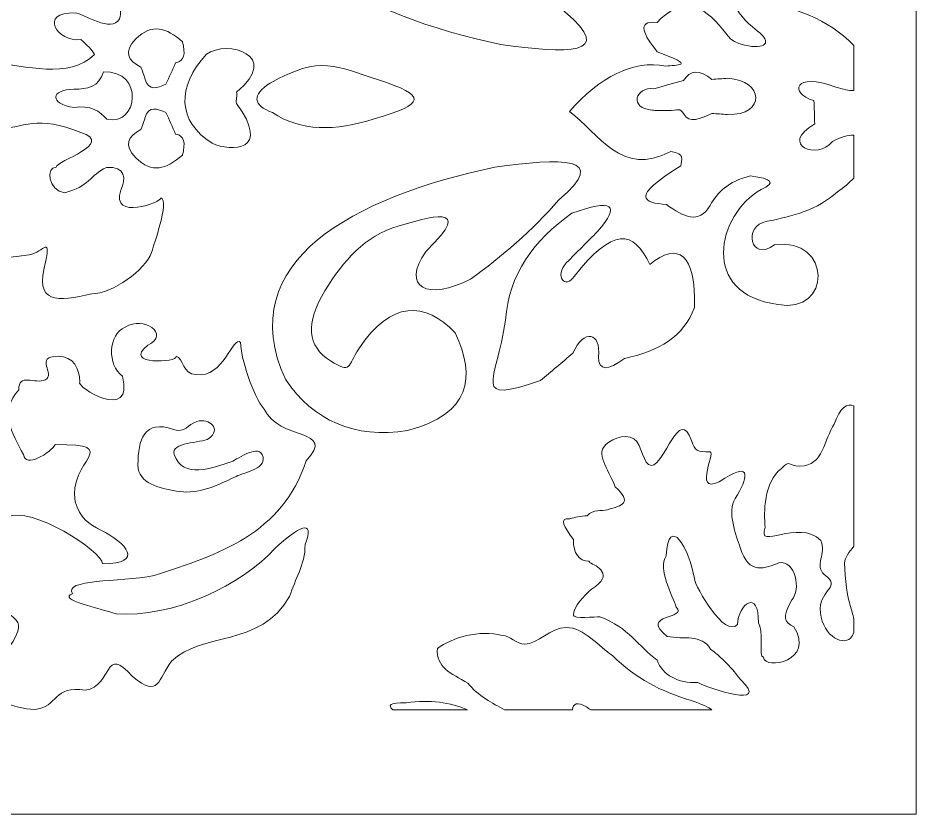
# Model space of a CAD drawing. Header units: centimetres. Extents: x -16.82 to -11.54, y -9 to -0.14.
# Drawn here: x -13.577 to -11.538, y -9 to -7.193 of the extents above; entities that cross this region are included whole.
import ezdxf

# ---------------------------------------------------------------- set-up
doc = ezdxf.new("R2010")
doc.units = ezdxf.units.CM
doc.header["$MEASUREMENT"] = 0
doc.layers.add('layer 1', color=7, linetype='Continuous')

msp = doc.modelspace()

# ---------------------------------------------------------------- linework, layer by layer
at = {"layer": 'layer 1', "color": 250, "lineweight": 13}
for points, knots in [([(-11.53784, -8.81464), (-11.53784, -8.81464), (-11.53784, -9.00021), (-11.53784, -9.00021), (-11.53784, -9.00021), (-11.53784, -9.00021), (-16.82232, -9.00021), (-16.82232, -9.00021), (-16.82232, -9.00021), (-16.82232, -9.00021), (-16.82232, -0.14427), (-16.82232, -0.14427), (-16.82232, -0.14427), (-16.82232, -0.14427), (-11.53784, -0.14427), (-11.53784, -0.14427), (-11.53784, -0.14427), (-11.53784, -0.14427), (-11.53784, -8.81464), (-11.53784, -8.81464)], [0, 0, 0, 0, 0.1666667, 0.1666667, 0.1666667, 0.1666667, 0.3333333, 0.3333333, 0.3333333, 0.3333333, 0.5, 0.5, 0.5, 0.5, 0.6666667, 0.6666667, 0.6666667, 0.6666667, 1, 1, 1, 1]), ([(-12.48093, -7.25333), (-12.79809, -7.18617), (-13.07888, -7.03994), (-12.95655, -6.77162), (-12.95655, -6.77162), (-12.89181, -6.67722), (-12.80021, -6.63664), (-12.67911, -6.65516), (-12.67911, -6.65516), (-12.53595, -6.69353), (-12.52363, -6.77559), (-12.57077, -6.87749), (-12.57077, -6.87749), (-12.63911, -6.94851), (-12.71684, -6.95114), (-12.78985, -6.84114), (-12.78985, -6.84114), (-12.81571, -6.80219), (-12.80548, -6.78291), (-12.85373, -6.81331), (-12.85373, -6.81331), (-12.9073, -6.84707), (-12.91173, -6.89851), (-12.86671, -6.97277), (-12.86671, -6.97277), (-12.82523, -7.04072), (-12.77559, -7.09745), (-12.70078, -7.1195), (-12.70078, -7.1195), (-12.63469, -7.13897), (-12.52038, -7.17391), (-12.63683, -7.06276), (-12.63683, -7.06276), (-12.69582, -6.97851), (-12.6325, -6.94991), (-12.53614, -6.9991), (-12.53614, -6.9991), (-12.46502, -7.05062), (-12.39504, -7.1093), (-12.3356, -7.17922), (-12.3356, -7.17922), (-12.21604, -7.27921), (-12.33169, -7.27379), (-12.48093, -7.25333)], [0, 0, 0, 0, 0.0833333, 0.0833333, 0.0833333, 0.0833333, 0.1666667, 0.1666667, 0.1666667, 0.1666667, 0.25, 0.25, 0.25, 0.25, 0.3333333, 0.3333333, 0.3333333, 0.3333333, 0.4166667, 0.4166667, 0.4166667, 0.4166667, 0.5, 0.5, 0.5, 0.5, 0.5833333, 0.5833333, 0.5833333, 0.5833333, 0.6666667, 0.6666667, 0.6666667, 0.6666667, 0.75, 0.75, 0.75, 0.75, 0.8333333, 0.8333333, 0.8333333, 0.8333333, 1, 1, 1, 1]), ([(-13.63063, -7.29475), (-13.56411, -7.30047), (-13.45975, -7.33371), (-13.40349, -7.27573), (-13.40349, -7.27573), (-13.40858, -7.26595), (-13.42062, -7.25394), (-13.43411, -7.24175), (-13.43411, -7.24175), (-13.48836, -7.25078), (-13.53141, -7.17748), (-13.44684, -7.18183), (-13.44684, -7.18183), (-13.42934, -7.18183), (-13.36413, -7.22969), (-13.34663, -7.19489), (-13.34663, -7.19489), (-13.3357, -7.17095), (-13.36552, -7.1231), (-13.3196, -7.1231), (-13.3196, -7.1231), (-13.29554, -7.1231), (-13.24087, -7.14702), (-13.24087, -7.12527), (-13.24087, -7.12527), (-13.24087, -7.06436), (-13.31741, -6.96864), (-13.36334, -6.93818), (-13.36334, -6.93818), (-13.40052, -6.91425), (-13.51424, -6.90555), (-13.51424, -6.96429), (-13.51424, -6.96429), (-13.51424, -7.0339), (-13.55142, -7.01867), (-13.61921, -7.01867), (-13.61921, -7.01867), (-13.65639, -7.01867), (-13.62796, -7.06), (-13.61703, -7.07524), (-13.61703, -7.07524), (-13.57985, -7.12962), (-13.66295, -7.14267), (-13.71107, -7.1579), (-13.71107, -7.1579), (-13.74387, -7.16878), (-13.64764, -7.24492), (-13.71763, -7.27973), (-13.71763, -7.27973), (-13.76355, -7.30148), (-13.78324, -7.32324), (-13.81823, -7.35805), (-13.81823, -7.35805), (-13.85322, -7.39285), (-13.75699, -7.44506), (-13.73512, -7.45594), (-13.73512, -7.45594), (-13.6892, -7.4777), (-13.67608, -7.49728), (-13.70888, -7.54731), (-13.70888, -7.54731), (-13.73075, -7.58212), (-13.66733, -7.63433), (-13.6389, -7.63433), (-13.6389, -7.63433), (-13.5755, -7.65861), (-13.73881, -7.76036), (-13.55798, -7.73123), (-13.55798, -7.73123), (-13.52299, -7.73123), (-13.50112, -7.68219), (-13.51424, -7.74745), (-13.51424, -7.74745), (-13.54188, -7.84225), (-13.48687, -7.83823), (-13.40927, -7.81924), (-13.40927, -7.81924), (-13.36334, -7.81924), (-13.28679, -7.76486), (-13.27367, -7.7257), (-13.27367, -7.7257), (-13.2693, -7.70829), (-13.2327, -7.60979), (-13.25238, -7.60109), (-13.25238, -7.60109), (-13.24913, -7.61165), (-13.36708, -7.65415), (-13.34366, -7.5843), (-13.34366, -7.5843), (-13.33052, -7.55862), (-13.33251, -7.52879), (-13.37625, -7.5323), (-13.37625, -7.5323), (-13.41342, -7.5497), (-13.41622, -7.57677), (-13.4709, -7.58982), (-13.4709, -7.58982), (-13.50935, -7.58522), (-13.51418, -7.53022), (-13.49018, -7.53208), (-13.49018, -7.53208), (-13.49018, -7.51685), (-13.35559, -7.47909), (-13.43433, -7.45298), (-13.43433, -7.45298), (-13.53419, -7.41354), (-13.56123, -7.44117), (-13.63015, -7.44724), (-13.63015, -7.44724), (-13.722, -7.44724), (-13.68203, -7.29475), (-13.63063, -7.29475)], [0, 0, 0, 0, 0.0344828, 0.0344828, 0.0344828, 0.0344828, 0.0689655, 0.0689655, 0.0689655, 0.0689655, 0.1034483, 0.1034483, 0.1034483, 0.1034483, 0.137931, 0.137931, 0.137931, 0.137931, 0.1724138, 0.1724138, 0.1724138, 0.1724138, 0.2068966, 0.2068966, 0.2068966, 0.2068966, 0.2413793, 0.2413793, 0.2413793, 0.2413793, 0.2758621, 0.2758621, 0.2758621, 0.2758621, 0.3103448, 0.3103448, 0.3103448, 0.3103448, 0.3448276, 0.3448276, 0.3448276, 0.3448276, 0.3793103, 0.3793103, 0.3793103, 0.3793103, 0.4137931, 0.4137931, 0.4137931, 0.4137931, 0.4482759, 0.4482759, 0.4482759, 0.4482759, 0.4827586, 0.4827586, 0.4827586, 0.4827586, 0.5172414, 0.5172414, 0.5172414, 0.5172414, 0.5517241, 0.5517241, 0.5517241, 0.5517241, 0.5862069, 0.5862069, 0.5862069, 0.5862069, 0.6206897, 0.6206897, 0.6206897, 0.6206897, 0.6551724, 0.6551724, 0.6551724, 0.6551724, 0.6896552, 0.6896552, 0.6896552, 0.6896552, 0.7241379, 0.7241379, 0.7241379, 0.7241379, 0.7586207, 0.7586207, 0.7586207, 0.7586207, 0.7931034, 0.7931034, 0.7931034, 0.7931034, 0.8275862, 0.8275862, 0.8275862, 0.8275862, 0.862069, 0.862069, 0.862069, 0.862069, 0.8965517, 0.8965517, 0.8965517, 0.8965517, 0.9310345, 0.9310345, 0.9310345, 0.9310345, 1, 1, 1, 1]), ([(-12.32501, -7.40514), (-12.25501, -7.32685), (-12.18031, -7.28774), (-12.10632, -7.30227), (-12.10632, -7.30227), (-12.08351, -7.29934), (-12.03157, -7.30426), (-12.12533, -7.26989), (-12.12533, -7.26989), (-12.1554, -7.23182), (-12.17544, -7.19903), (-12.12533, -7.20322), (-12.12533, -7.20322), (-12.10251, -7.17713), (-12.06739, -7.16106), (-12.05687, -7.16703), (-12.05687, -7.16703), (-12.04214, -7.16099), (-12.01693, -7.17689), (-11.99373, -7.19994), (-11.99373, -7.19994), (-11.96606, -7.22745), (-11.96647, -7.24616), (-11.92672, -7.2549), (-11.92672, -7.2549), (-11.87993, -7.26518), (-11.8628, -7.25025), (-11.8984, -7.22207), (-11.8984, -7.22207), (-11.9283, -7.19841), (-11.94069, -7.18475), (-11.95759, -7.1477), (-11.95759, -7.1477), (-12.00281, -7.0486), (-11.94172, -7.00788), (-11.8705, -6.97273), (-11.8705, -6.97273), (-11.75278, -6.94593), (-11.71307, -7.10359), (-11.8629, -7.11179), (-11.8629, -7.11179), (-11.90018, -7.06905), (-11.93303, -7.12621), (-11.89523, -7.15941), (-11.89523, -7.15941), (-11.81377, -7.16783), (-11.73932, -7.19379), (-11.67919, -7.25562), (-11.67919, -7.25562), (-11.67919, -7.25562), (-11.67919, -7.35771), (-11.67919, -7.35771), (-11.67919, -7.35771), (-11.69005, -7.35815), (-11.70374, -7.35555), (-11.72027, -7.3499), (-11.72027, -7.3499), (-11.81459, -7.31361), (-11.82702, -7.36505), (-11.76971, -7.38038), (-11.76971, -7.38038), (-11.76908, -7.39815), (-11.76845, -7.41593), (-11.76781, -7.43371), (-11.76781, -7.43371), (-11.85124, -7.48185), (-11.76033, -7.51694), (-11.72788, -7.47339), (-11.72788, -7.47339), (-11.70842, -7.46318), (-11.69205, -7.45887), (-11.67919, -7.45908), (-11.67919, -7.45908), (-11.67919, -7.45908), (-11.67919, -7.55655), (-11.67919, -7.55655), (-11.67919, -7.55655), (-11.68918, -7.56713), (-11.70156, -7.57777), (-11.71647, -7.58801), (-11.71647, -7.58801), (-11.76181, -7.62872), (-11.81822, -7.64354), (-11.87621, -7.65468), (-11.87621, -7.65468), (-11.93274, -7.66428), (-11.91282, -7.74938), (-11.8591, -7.70802), (-11.8591, -7.70802), (-11.72806, -7.6896), (-11.72952, -7.86806), (-11.85149, -7.84326), (-11.85149, -7.84326), (-12.02929, -7.82089), (-11.99016, -7.63967), (-11.88952, -7.58229), (-11.88952, -7.58229), (-11.85573, -7.56792), (-11.86397, -7.55776), (-11.91424, -7.55182), (-11.91424, -7.55182), (-11.96467, -7.56402), (-11.98878, -7.5894), (-12.00553, -7.61849), (-12.00553, -7.61849), (-12.03058, -7.66275), (-12.06671, -7.64416), (-12.10441, -7.61658), (-12.10441, -7.61658), (-12.15693, -7.61273), (-12.18835, -7.60043), (-12.07209, -7.52896), (-12.07209, -7.52896), (-12.07072, -7.51591), (-12.06041, -7.50063), (-12.09491, -7.49658), (-12.09491, -7.49658), (-12.20788, -7.55489), (-12.25668, -7.45611), (-12.32501, -7.40514)], [0, 0, 0, 0, 0.0322581, 0.0322581, 0.0322581, 0.0322581, 0.0645161, 0.0645161, 0.0645161, 0.0645161, 0.0967742, 0.0967742, 0.0967742, 0.0967742, 0.1290323, 0.1290323, 0.1290323, 0.1290323, 0.1612903, 0.1612903, 0.1612903, 0.1612903, 0.1935484, 0.1935484, 0.1935484, 0.1935484, 0.2258065, 0.2258065, 0.2258065, 0.2258065, 0.2580645, 0.2580645, 0.2580645, 0.2580645, 0.2903226, 0.2903226, 0.2903226, 0.2903226, 0.3225806, 0.3225806, 0.3225806, 0.3225806, 0.3548387, 0.3548387, 0.3548387, 0.3548387, 0.3870968, 0.3870968, 0.3870968, 0.3870968, 0.4193548, 0.4193548, 0.4193548, 0.4193548, 0.4516129, 0.4516129, 0.4516129, 0.4516129, 0.483871, 0.483871, 0.483871, 0.483871, 0.516129, 0.516129, 0.516129, 0.516129, 0.5483871, 0.5483871, 0.5483871, 0.5483871, 0.5806452, 0.5806452, 0.5806452, 0.5806452, 0.6129032, 0.6129032, 0.6129032, 0.6129032, 0.6451613, 0.6451613, 0.6451613, 0.6451613, 0.6774194, 0.6774194, 0.6774194, 0.6774194, 0.7096774, 0.7096774, 0.7096774, 0.7096774, 0.7419355, 0.7419355, 0.7419355, 0.7419355, 0.7741935, 0.7741935, 0.7741935, 0.7741935, 0.8064516, 0.8064516, 0.8064516, 0.8064516, 0.8387097, 0.8387097, 0.8387097, 0.8387097, 0.8709677, 0.8709677, 0.8709677, 0.8709677, 0.9032258, 0.9032258, 0.9032258, 0.9032258, 0.9354839, 0.9354839, 0.9354839, 0.9354839, 1, 1, 1, 1]), ([(-13.29781, -7.30502), (-13.32731, -7.28961), (-13.3385, -7.26991), (-13.30944, -7.24077), (-13.30944, -7.24077), (-13.27241, -7.20437), (-13.24055, -7.21507), (-13.20352, -7.2472), (-13.20352, -7.2472), (-13.19663, -7.27504), (-13.19836, -7.29089), (-13.21902, -7.29474), (-13.21902, -7.29474), (-13.22634, -7.31101), (-13.23366, -7.32729), (-13.24098, -7.34356), (-13.24098, -7.34356), (-13.2602, -7.3513), (-13.28009, -7.36143), (-13.28877, -7.33072), (-13.28877, -7.33072), (-13.28877, -7.33072), (-13.29652, -7.30759), (-13.29781, -7.30502)], [0, 0, 0, 0, 0.1428571, 0.1428571, 0.1428571, 0.1428571, 0.2857143, 0.2857143, 0.2857143, 0.2857143, 0.4285714, 0.4285714, 0.4285714, 0.4285714, 0.5714286, 0.5714286, 0.5714286, 0.5714286, 0.7142857, 0.7142857, 0.7142857, 0.7142857, 1, 1, 1, 1]), ([(-13.08081, -7.38725), (-13.0009, -7.49574), (-13.09189, -7.49817), (-13.13636, -7.47719), (-13.13636, -7.47719), (-13.21524, -7.4279), (-13.21703, -7.34922), (-13.14927, -7.27547), (-13.14927, -7.27547), (-13.10167, -7.24141), (-12.97812, -7.27785), (-13.08081, -7.36156), (-13.08081, -7.36156), (-13.07866, -7.36884), (-13.08296, -7.37997), (-13.08081, -7.38725)], [0, 0, 0, 0, 0.2, 0.2, 0.2, 0.2, 0.4, 0.4, 0.4, 0.4, 0.6, 0.6, 0.6, 0.6, 1, 1, 1, 1]), ([(-12.99944, -7.40781), (-13.04421, -7.39068), (-13.04593, -7.36841), (-13.00461, -7.34099), (-13.00461, -7.34099), (-12.88828, -7.27617), (-12.85474, -7.30314), (-12.7606, -7.33318), (-12.7606, -7.33318), (-12.64581, -7.3698), (-12.65122, -7.38847), (-12.76824, -7.42194), (-12.76824, -7.42194), (-12.85661, -7.45096), (-12.93518, -7.45074), (-12.99944, -7.40781)], [0, 0, 0, 0, 0.2, 0.2, 0.2, 0.2, 0.4, 0.4, 0.4, 0.4, 0.6, 0.6, 0.6, 0.6, 1, 1, 1, 1]), ([(-13.45022, -7.35513), (-13.42006, -7.35475), (-13.39248, -7.35008), (-13.38306, -7.3153), (-13.38306, -7.3153), (-13.28955, -7.31231), (-13.30403, -7.43935), (-13.37531, -7.42323), (-13.37531, -7.42323), (-13.38909, -7.40459), (-13.41449, -7.39089), (-13.44893, -7.39625), (-13.44893, -7.39625), (-13.50663, -7.38896), (-13.50362, -7.35512), (-13.45022, -7.35513)], [0, 0, 0, 0, 0.2, 0.2, 0.2, 0.2, 0.4, 0.4, 0.4, 0.4, 0.6, 0.6, 0.6, 0.6, 1, 1, 1, 1]), ([(-12.13672, -7.40236), (-12.19019, -7.39863), (-12.17527, -7.34881), (-12.13299, -7.35379), (-12.13299, -7.35379), (-12.11061, -7.34757), (-12.08823, -7.34134), (-12.06585, -7.33511), (-12.06585, -7.33511), (-12.05093, -7.31103), (-12.02938, -7.3102), (-12.00119, -7.33262), (-12.00119, -7.33262), (-11.98917, -7.33178), (-11.97716, -7.33095), (-11.96514, -7.33013), (-11.96514, -7.33013), (-11.88368, -7.33387), (-11.87705, -7.41482), (-11.96638, -7.41232), (-11.96638, -7.41232), (-11.97799, -7.41149), (-11.98959, -7.41066), (-12.00119, -7.40984), (-12.00119, -7.40984), (-12.02842, -7.42297), (-12.05342, -7.43163), (-12.06448, -7.41239), (-12.06448, -7.41239), (-12.0744, -7.3951), (-12.07761, -7.40328), (-12.10191, -7.40328), (-12.10191, -7.40328), (-12.11973, -7.40328), (-12.13775, -7.40297), (-12.13672, -7.40236)], [0, 0, 0, 0, 0.1, 0.1, 0.1, 0.1, 0.2, 0.2, 0.2, 0.2, 0.3, 0.3, 0.3, 0.3, 0.4, 0.4, 0.4, 0.4, 0.5, 0.5, 0.5, 0.5, 0.6, 0.6, 0.6, 0.6, 0.7, 0.7, 0.7, 0.7, 0.8, 0.8, 0.8, 0.8, 1, 1, 1, 1]), ([(-13.29781, -7.4465), (-13.32731, -7.46191), (-13.3385, -7.48162), (-13.30944, -7.51074), (-13.30944, -7.51074), (-13.27241, -7.54716), (-13.24055, -7.53645), (-13.20352, -7.50432), (-13.20352, -7.50432), (-13.19663, -7.47648), (-13.19836, -7.46063), (-13.21902, -7.45678), (-13.21902, -7.45678), (-13.22634, -7.44051), (-13.23366, -7.42424), (-13.24098, -7.40796), (-13.24098, -7.40796), (-13.2602, -7.40023), (-13.28009, -7.3901), (-13.28877, -7.42081), (-13.28877, -7.42081), (-13.28877, -7.42081), (-13.29652, -7.44393), (-13.29781, -7.4465)], [0, 0, 0, 0, 0.1428571, 0.1428571, 0.1428571, 0.1428571, 0.2857143, 0.2857143, 0.2857143, 0.2857143, 0.4285714, 0.4285714, 0.4285714, 0.4285714, 0.5714286, 0.5714286, 0.5714286, 0.5714286, 0.7142857, 0.7142857, 0.7142857, 0.7142857, 1, 1, 1, 1]), ([(-12.49428, -7.53174), (-12.81144, -7.59889), (-13.09222, -7.74512), (-12.9699, -8.01344), (-12.9699, -8.01344), (-12.90516, -8.10784), (-12.81356, -8.14843), (-12.69245, -8.1299), (-12.69245, -8.1299), (-12.54929, -8.09153), (-12.53697, -8.00948), (-12.58412, -7.90757), (-12.58412, -7.90757), (-12.65245, -7.83655), (-12.73018, -7.83392), (-12.80319, -7.94392), (-12.80319, -7.94392), (-12.82905, -7.98288), (-12.81883, -8.00215), (-12.86707, -7.97175), (-12.86707, -7.97175), (-12.92064, -7.93799), (-12.92507, -7.88655), (-12.88006, -7.81229), (-12.88006, -7.81229), (-12.83857, -7.74434), (-12.78894, -7.68761), (-12.71412, -7.66557), (-12.71412, -7.66557), (-12.64804, -7.6461), (-12.53372, -7.61115), (-12.65017, -7.7223), (-12.65017, -7.7223), (-12.70917, -7.80655), (-12.64584, -7.83515), (-12.54949, -7.78596), (-12.54949, -7.78596), (-12.47837, -7.73444), (-12.40838, -7.67576), (-12.34895, -7.60584), (-12.34895, -7.60584), (-12.22939, -7.50585), (-12.34503, -7.51127), (-12.49428, -7.53174)], [0, 0, 0, 0, 0.0833333, 0.0833333, 0.0833333, 0.0833333, 0.1666667, 0.1666667, 0.1666667, 0.1666667, 0.25, 0.25, 0.25, 0.25, 0.3333333, 0.3333333, 0.3333333, 0.3333333, 0.4166667, 0.4166667, 0.4166667, 0.4166667, 0.5, 0.5, 0.5, 0.5, 0.5833333, 0.5833333, 0.5833333, 0.5833333, 0.6666667, 0.6666667, 0.6666667, 0.6666667, 0.75, 0.75, 0.75, 0.75, 0.8333333, 0.8333333, 0.8333333, 0.8333333, 1, 1, 1, 1]), ([(-12.46986, -7.87879), (-12.49179, -8.02453), (-12.54998, -8.06921), (-12.39078, -8.01642), (-12.39078, -8.01642), (-12.36575, -7.99562), (-12.3419, -7.97482), (-12.31686, -7.95403), (-12.31686, -7.95403), (-12.2922, -7.89764), (-12.25222, -7.90711), (-12.25916, -7.96229), (-12.25916, -7.96229), (-12.25816, -7.9942), (-12.23832, -7.99542), (-12.19962, -7.96596), (-12.19962, -7.96596), (-12.12224, -7.94989), (-12.06434, -7.91599), (-12.04116, -7.85035), (-12.04116, -7.85035), (-12.03693, -7.72932), (-12.07826, -7.69929), (-12.14238, -7.75294), (-12.14238, -7.75294), (-12.17945, -7.6737), (-12.2252, -7.66773), (-12.31411, -7.77971), (-12.31411, -7.77971), (-12.33403, -7.809), (-12.3598, -7.78091), (-12.33152, -7.74851), (-12.33152, -7.74851), (-12.30801, -7.72496), (-12.2845, -7.70141), (-12.26099, -7.67786), (-12.26099, -7.67786), (-12.20747, -7.61689), (-12.22702, -7.60313), (-12.31961, -7.63658), (-12.31961, -7.63658), (-12.40593, -7.69782), (-12.46279, -7.77601), (-12.46986, -7.87879)], [0, 0, 0, 0, 0.0833333, 0.0833333, 0.0833333, 0.0833333, 0.1666667, 0.1666667, 0.1666667, 0.1666667, 0.25, 0.25, 0.25, 0.25, 0.3333333, 0.3333333, 0.3333333, 0.3333333, 0.4166667, 0.4166667, 0.4166667, 0.4166667, 0.5, 0.5, 0.5, 0.5, 0.5833333, 0.5833333, 0.5833333, 0.5833333, 0.6666667, 0.6666667, 0.6666667, 0.6666667, 0.75, 0.75, 0.75, 0.75, 0.8333333, 0.8333333, 0.8333333, 0.8333333, 1, 1, 1, 1]), ([(-13.77488, -8.41347), (-13.76044, -8.40933), (-13.71093, -8.40314), (-13.70062, -8.41347), (-13.70062, -8.41347), (-13.68206, -8.43206), (-13.72743, -8.44653), (-13.70887, -8.46512), (-13.70887, -8.46512), (-13.67793, -8.49611), (-13.61605, -8.52504), (-13.58098, -8.56016), (-13.58098, -8.56016), (-13.55623, -8.58496), (-13.62224, -8.65107), (-13.63874, -8.67587), (-13.63874, -8.67587), (-13.67587, -8.73165), (-13.58304, -8.76265), (-13.53973, -8.76265), (-13.53973, -8.76265), (-13.4849, -8.75824), (-13.49696, -8.70603), (-13.42422, -8.71926), (-13.42422, -8.71926), (-13.36026, -8.70951), (-13.38296, -8.61294), (-13.31695, -8.68826), (-13.31695, -8.68826), (-13.2548, -8.73923), (-13.2598, -8.69355), (-13.22826, -8.65314), (-13.22826, -8.65314), (-13.16225, -8.58702), (-13.02611, -8.62215), (-12.96011, -8.50644), (-12.96011, -8.50644), (-12.94773, -8.46512), (-12.92504, -8.43619), (-12.92504, -8.38867), (-12.92504, -8.38867), (-12.90149, -8.32634), (-12.94028, -8.34863), (-12.99354, -8.39719), (-12.99354, -8.39719), (-13.06544, -8.47952), (-13.22835, -8.55632), (-13.35408, -8.5457), (-13.35408, -8.5457), (-13.39121, -8.5333), (-13.49022, -8.51264), (-13.45309, -8.50024), (-13.45309, -8.50024), (-13.47377, -8.46661), (-13.35069, -8.47419), (-13.26745, -8.45892), (-13.26745, -8.45892), (-13.121, -8.4114), (-12.97661, -8.36388), (-12.92298, -8.19859), (-12.92298, -8.19859), (-12.85101, -8.12335), (-12.98607, -8.15419), (-13.01786, -8.08082), (-13.01786, -8.08082), (-13.04383, -8.05241), (-13.07169, -7.96254), (-13.07149, -7.92999), (-13.07149, -7.92999), (-13.08861, -7.91093), (-13.11055, -8.01326), (-13.17256, -8.0023), (-13.17256, -8.0023), (-13.20351, -8.0023), (-13.20144, -7.96511), (-13.21794, -7.96098), (-13.21794, -7.96098), (-13.2121, -7.97561), (-13.34274, -7.98216), (-13.28189, -7.93619), (-13.28189, -7.93619), (-13.23032, -7.91139), (-13.2922, -7.868), (-13.33346, -7.89486), (-13.33346, -7.89486), (-13.37254, -7.91139), (-13.3749, -7.98164), (-13.33964, -8.00644), (-13.33964, -8.00644), (-13.3119, -8.11294), (-13.44817, -8.03042), (-13.43659, -8.01883), (-13.43659, -8.01883), (-13.43659, -7.9899), (-13.45103, -7.96098), (-13.4861, -7.96098), (-13.4861, -7.96098), (-13.54179, -7.96098), (-13.49022, -8.0023), (-13.51497, -8.0147), (-13.51497, -8.0147), (-13.53766, -8.02503), (-13.57686, -7.99817), (-13.57479, -8.03743), (-13.57479, -8.03743), (-13.62151, -8.08633), (-13.59071, -8.13523), (-13.56448, -8.18412), (-13.56448, -8.18412), (-13.56159, -8.21677), (-13.50205, -8.17971), (-13.49228, -8.1614), (-13.49228, -8.1614), (-13.33327, -8.1614), (-13.46557, -8.19652), (-13.44691, -8.29156), (-13.44691, -8.29156), (-13.43659, -8.32669), (-13.41596, -8.34322), (-13.38915, -8.35561), (-13.38915, -8.35561), (-13.33139, -8.38454), (-13.28808, -8.43206), (-13.38502, -8.43206), (-13.38502, -8.43206), (-13.3838, -8.40517), (-13.54778, -8.29772), (-13.60161, -8.32669), (-13.60161, -8.32669), (-13.64322, -8.30675), (-13.76736, -8.31371), (-13.77488, -8.41347)], [0, 0, 0, 0, 0.0294118, 0.0294118, 0.0294118, 0.0294118, 0.0588235, 0.0588235, 0.0588235, 0.0588235, 0.0882353, 0.0882353, 0.0882353, 0.0882353, 0.1176471, 0.1176471, 0.1176471, 0.1176471, 0.1470588, 0.1470588, 0.1470588, 0.1470588, 0.1764706, 0.1764706, 0.1764706, 0.1764706, 0.2058824, 0.2058824, 0.2058824, 0.2058824, 0.2352941, 0.2352941, 0.2352941, 0.2352941, 0.2647059, 0.2647059, 0.2647059, 0.2647059, 0.2941176, 0.2941176, 0.2941176, 0.2941176, 0.3235294, 0.3235294, 0.3235294, 0.3235294, 0.3529412, 0.3529412, 0.3529412, 0.3529412, 0.3823529, 0.3823529, 0.3823529, 0.3823529, 0.4117647, 0.4117647, 0.4117647, 0.4117647, 0.4411765, 0.4411765, 0.4411765, 0.4411765, 0.4705882, 0.4705882, 0.4705882, 0.4705882, 0.5, 0.5, 0.5, 0.5, 0.5294118, 0.5294118, 0.5294118, 0.5294118, 0.5588235, 0.5588235, 0.5588235, 0.5588235, 0.5882353, 0.5882353, 0.5882353, 0.5882353, 0.6176471, 0.6176471, 0.6176471, 0.6176471, 0.6470588, 0.6470588, 0.6470588, 0.6470588, 0.6764706, 0.6764706, 0.6764706, 0.6764706, 0.7058824, 0.7058824, 0.7058824, 0.7058824, 0.7352941, 0.7352941, 0.7352941, 0.7352941, 0.7647059, 0.7647059, 0.7647059, 0.7647059, 0.7941176, 0.7941176, 0.7941176, 0.7941176, 0.8235294, 0.8235294, 0.8235294, 0.8235294, 0.8529412, 0.8529412, 0.8529412, 0.8529412, 0.8823529, 0.8823529, 0.8823529, 0.8823529, 0.9117647, 0.9117647, 0.9117647, 0.9117647, 0.9411765, 0.9411765, 0.9411765, 0.9411765, 1, 1, 1, 1]), ([(-12.27483, -8.4898), (-12.22009, -8.45609), (-12.26459, -8.4361), (-12.27868, -8.42975), (-12.27868, -8.42975), (-12.27929, -8.42852), (-12.27921, -8.42595), (-12.28067, -8.42598), (-12.28067, -8.42598), (-12.30264, -8.42642), (-12.31689, -8.40849), (-12.31547, -8.37684), (-12.31547, -8.37684), (-12.33594, -8.34964), (-12.35093, -8.3269), (-12.32363, -8.33009), (-12.32363, -8.33009), (-12.31273, -8.32649), (-12.2991, -8.32455), (-12.28488, -8.3231), (-12.28488, -8.3231), (-12.26979, -8.30712), (-12.25308, -8.31356), (-12.23851, -8.30936), (-12.23851, -8.30936), (-12.20401, -8.29941), (-12.18152, -8.29455), (-12.22088, -8.25727), (-12.22088, -8.25727), (-12.22602, -8.2381), (-12.26198, -8.18954), (-12.24785, -8.16783), (-12.24785, -8.16783), (-12.23629, -8.15122), (-12.20033, -8.13461), (-12.17849, -8.14866), (-12.17849, -8.14866), (-12.15922, -8.16144), (-12.15794, -8.20871), (-12.13867, -8.20871), (-12.13867, -8.20871), (-12.10913, -8.20871), (-12.07445, -8.072), (-12.04748, -8.15249), (-12.04748, -8.15249), (-12.03977, -8.17677), (-12.03464, -8.17805), (-12.00509, -8.17805), (-12.00509, -8.17805), (-11.99225, -8.17805), (-12.05005, -8.28921), (-11.9717, -8.2381), (-11.9717, -8.2381), (-11.91133, -8.19849), (-11.91904, -8.23938), (-11.94858, -8.2841), (-11.94858, -8.2841), (-11.96784, -8.31348), (-11.94601, -8.36842), (-11.93702, -8.39525), (-11.93702, -8.39525), (-11.91861, -8.45957), (-11.8775, -8.44168), (-11.84967, -8.42975), (-11.84967, -8.42975), (-11.812, -8.42294), (-11.79787, -8.49193), (-11.82014, -8.51408), (-11.82014, -8.51408), (-11.84362, -8.55608), (-11.83666, -8.56474), (-11.815, -8.57541), (-11.815, -8.57541), (-11.76666, -8.65248), (-11.88008, -8.67468), (-11.88436, -8.6444), (-11.88436, -8.6444), (-11.89592, -8.6444), (-11.88307, -8.57924), (-11.89592, -8.56646), (-11.89592, -8.56646), (-11.89427, -8.48882), (-11.94119, -8.52246), (-11.94344, -8.57029), (-11.94344, -8.57029), (-11.97255, -8.60105), (-12.03915, -8.48503), (-12.04106, -8.46553), (-12.04106, -8.46553), (-12.05249, -8.39643), (-12.09959, -8.31773), (-12.10528, -8.41442), (-12.10528, -8.41442), (-12.12455, -8.44381), (-12.09115, -8.50385), (-12.08216, -8.53069), (-12.08216, -8.53069), (-12.05423, -8.55815), (-12.16919, -8.54536), (-12.10271, -8.59713), (-12.10271, -8.59713), (-12.06463, -8.60465), (-12.02496, -8.59081), (-12.00437, -8.62582), (-12.00437, -8.62582), (-11.98421, -8.64035), (-11.96252, -8.66169), (-11.93573, -8.69551), (-11.93573, -8.69551), (-11.86713, -8.76228), (-12.00628, -8.71543), (-12.03335, -8.7019), (-12.03335, -8.7019), (-12.0788, -8.70325), (-12.11303, -8.68533), (-12.12583, -8.65079), (-12.12583, -8.65079), (-12.16693, -8.62034), (-12.19005, -8.57732), (-12.25556, -8.55241), (-12.25556, -8.55241), (-12.26583, -8.55241), (-12.31593, -8.55752), (-12.31593, -8.54858), (-12.31593, -8.54858), (-12.31593, -8.52941), (-12.29152, -8.50514), (-12.27483, -8.4898)], [0, 0, 0, 0, 0.030303, 0.030303, 0.030303, 0.030303, 0.0606061, 0.0606061, 0.0606061, 0.0606061, 0.0909091, 0.0909091, 0.0909091, 0.0909091, 0.1212121, 0.1212121, 0.1212121, 0.1212121, 0.1515152, 0.1515152, 0.1515152, 0.1515152, 0.1818182, 0.1818182, 0.1818182, 0.1818182, 0.2121212, 0.2121212, 0.2121212, 0.2121212, 0.2424242, 0.2424242, 0.2424242, 0.2424242, 0.2727273, 0.2727273, 0.2727273, 0.2727273, 0.3030303, 0.3030303, 0.3030303, 0.3030303, 0.3333333, 0.3333333, 0.3333333, 0.3333333, 0.3636364, 0.3636364, 0.3636364, 0.3636364, 0.3939394, 0.3939394, 0.3939394, 0.3939394, 0.4242424, 0.4242424, 0.4242424, 0.4242424, 0.4545455, 0.4545455, 0.4545455, 0.4545455, 0.4848485, 0.4848485, 0.4848485, 0.4848485, 0.5151515, 0.5151515, 0.5151515, 0.5151515, 0.5454545, 0.5454545, 0.5454545, 0.5454545, 0.5757576, 0.5757576, 0.5757576, 0.5757576, 0.6060606, 0.6060606, 0.6060606, 0.6060606, 0.6363636, 0.6363636, 0.6363636, 0.6363636, 0.6666667, 0.6666667, 0.6666667, 0.6666667, 0.6969697, 0.6969697, 0.6969697, 0.6969697, 0.7272727, 0.7272727, 0.7272727, 0.7272727, 0.7575758, 0.7575758, 0.7575758, 0.7575758, 0.7878788, 0.7878788, 0.7878788, 0.7878788, 0.8181818, 0.8181818, 0.8181818, 0.8181818, 0.8484848, 0.8484848, 0.8484848, 0.8484848, 0.8787879, 0.8787879, 0.8787879, 0.8787879, 0.9090909, 0.9090909, 0.9090909, 0.9090909, 0.9393939, 0.9393939, 0.9393939, 0.9393939, 1, 1, 1, 1]), ([(-11.75411, -8.37939), (-11.805, -8.32786), (-11.90136, -8.40496), (-11.88036, -8.3493), (-11.88036, -8.3493), (-11.88418, -8.31599), (-11.88342, -8.24708), (-11.84354, -8.21587), (-11.84354, -8.21587), (-11.82118, -8.19363), (-11.83039, -8.21064), (-11.80146, -8.21064), (-11.80146, -8.21064), (-11.74754, -8.21064), (-11.74623, -8.14785), (-11.72387, -8.11514), (-11.72387, -8.11514), (-11.71044, -8.07689), (-11.69328, -8.06704), (-11.67919, -8.07385), (-11.67919, -8.07385), (-11.67919, -8.07385), (-11.67919, -8.39252), (-11.67919, -8.39252), (-11.67919, -8.39252), (-11.68882, -8.40494), (-11.7002, -8.41833), (-11.7002, -8.43041), (-11.7002, -8.43041), (-11.7002, -8.46442), (-11.69362, -8.51021), (-11.6831, -8.5416), (-11.6831, -8.5416), (-11.68138, -8.54732), (-11.68009, -8.55262), (-11.67919, -8.55752), (-11.67919, -8.55752), (-11.67919, -8.55752), (-11.67919, -8.58786), (-11.67919, -8.58786), (-11.67919, -8.58786), (-11.68072, -8.59347), (-11.68325, -8.59777), (-11.68648, -8.60084), (-11.68648, -8.60084), (-11.70695, -8.6203), (-11.75543, -8.59042), (-11.75543, -8.53375), (-11.75543, -8.53375), (-11.75543, -8.49189), (-11.70546, -8.48404), (-11.74623, -8.45657), (-11.74623, -8.45657), (-11.76987, -8.43432), (-11.74048, -8.41033), (-11.75411, -8.37939)], [0, 0, 0, 0, 0.0666667, 0.0666667, 0.0666667, 0.0666667, 0.1333333, 0.1333333, 0.1333333, 0.1333333, 0.2, 0.2, 0.2, 0.2, 0.2666667, 0.2666667, 0.2666667, 0.2666667, 0.3333333, 0.3333333, 0.3333333, 0.3333333, 0.4, 0.4, 0.4, 0.4, 0.4666667, 0.4666667, 0.4666667, 0.4666667, 0.5333333, 0.5333333, 0.5333333, 0.5333333, 0.6, 0.6, 0.6, 0.6, 0.6666667, 0.6666667, 0.6666667, 0.6666667, 0.7333333, 0.7333333, 0.7333333, 0.7333333, 0.8, 0.8, 0.8, 0.8, 0.8666667, 0.8666667, 0.8666667, 0.8666667, 1, 1, 1, 1]), ([(-13.2171, -8.26723), (-13.17497, -8.27443), (-13.13815, -8.26203), (-13.08162, -8.23372), (-13.08162, -8.23372), (-13.06126, -8.22405), (-13.00768, -8.21546), (-13.02268, -8.18434), (-13.02268, -8.18434), (-13.03447, -8.16072), (-13.08376, -8.19829), (-13.09555, -8.20151), (-13.09555, -8.20151), (-13.13306, -8.21332), (-13.20378, -8.24123), (-13.222, -8.18434), (-13.222, -8.18434), (-13.23164, -8.15536), (-13.16092, -8.15858), (-13.14377, -8.14784), (-13.14377, -8.14784), (-13.11377, -8.12745), (-13.1427, -8.10061), (-13.17056, -8.1092), (-13.17056, -8.1092), (-13.192, -8.11564), (-13.19735, -8.13604), (-13.22414, -8.12745), (-13.22414, -8.12745), (-13.28961, -8.10313), (-13.30504, -8.151), (-13.30454, -8.2079), (-13.30454, -8.2079), (-13.30417, -8.25028), (-13.25553, -8.26067), (-13.2171, -8.26723)], [0, 0, 0, 0, 0.1, 0.1, 0.1, 0.1, 0.2, 0.2, 0.2, 0.2, 0.3, 0.3, 0.3, 0.3, 0.4, 0.4, 0.4, 0.4, 0.5, 0.5, 0.5, 0.5, 0.6, 0.6, 0.6, 0.6, 0.7, 0.7, 0.7, 0.7, 0.8, 0.8, 0.8, 0.8, 1, 1, 1, 1]), ([(-12.62456, -8.62456), (-12.59244, -8.59987), (-12.52906, -8.58062), (-12.47772, -8.5951), (-12.47772, -8.5951), (-12.45921, -8.5951), (-12.44563, -8.61474), (-12.42589, -8.61474), (-12.42589, -8.61474), (-12.39751, -8.61474), (-12.36789, -8.57669), (-12.3321, -8.57669), (-12.3321, -8.57669), (-12.29262, -8.57669), (-12.25683, -8.62088), (-12.22721, -8.64052), (-12.22721, -8.64052), (-12.17295, -8.69315), (-12.11864, -8.72157), (-12.04828, -8.7424), (-12.04828, -8.7424), (-12.02367, -8.75107), (-12.0089, -8.7579), (-12.00152, -8.76334), (-12.00152, -8.76334), (-12.00152, -8.76334), (-12.27631, -8.76334), (-12.27631, -8.76334), (-12.27631, -8.76334), (-12.2799, -8.76133), (-12.28329, -8.75925), (-12.28645, -8.75713), (-12.28645, -8.75713), (-12.30605, -8.74413), (-12.31718, -8.7501), (-12.31823, -8.76334), (-12.31823, -8.76334), (-12.31823, -8.76334), (-12.47259, -8.76334), (-12.47259, -8.76334), (-12.47259, -8.76334), (-12.49832, -8.7492), (-12.53296, -8.73148), (-12.55546, -8.70312), (-12.55546, -8.70312), (-12.59414, -8.68083), (-12.62829, -8.66691), (-12.62456, -8.62456)], [0, 0, 0, 0, 0.0769231, 0.0769231, 0.0769231, 0.0769231, 0.1538462, 0.1538462, 0.1538462, 0.1538462, 0.2307692, 0.2307692, 0.2307692, 0.2307692, 0.3076923, 0.3076923, 0.3076923, 0.3076923, 0.3846154, 0.3846154, 0.3846154, 0.3846154, 0.4615385, 0.4615385, 0.4615385, 0.4615385, 0.5384615, 0.5384615, 0.5384615, 0.5384615, 0.6153846, 0.6153846, 0.6153846, 0.6153846, 0.6923077, 0.6923077, 0.6923077, 0.6923077, 0.7692308, 0.7692308, 0.7692308, 0.7692308, 0.8461538, 0.8461538, 0.8461538, 0.8461538, 1, 1, 1, 1]), ([(-12.726, -8.76334), (-12.73701, -8.75283), (-12.73531, -8.7478), (-12.69536, -8.7478), (-12.69536, -8.7478), (-12.64102, -8.73961), (-12.59503, -8.74687), (-12.55641, -8.76334), (-12.55641, -8.76334), (-12.55641, -8.76334), (-12.726, -8.76334), (-12.726, -8.76334)], [0, 0, 0, 0, 0.25, 0.25, 0.25, 0.25, 0.5, 0.5, 0.5, 0.5, 1, 1, 1, 1])]:
    msp.add_open_spline(points, degree=3, knots=knots, dxfattribs=at)

doc.saveas('drawing.dxf')
